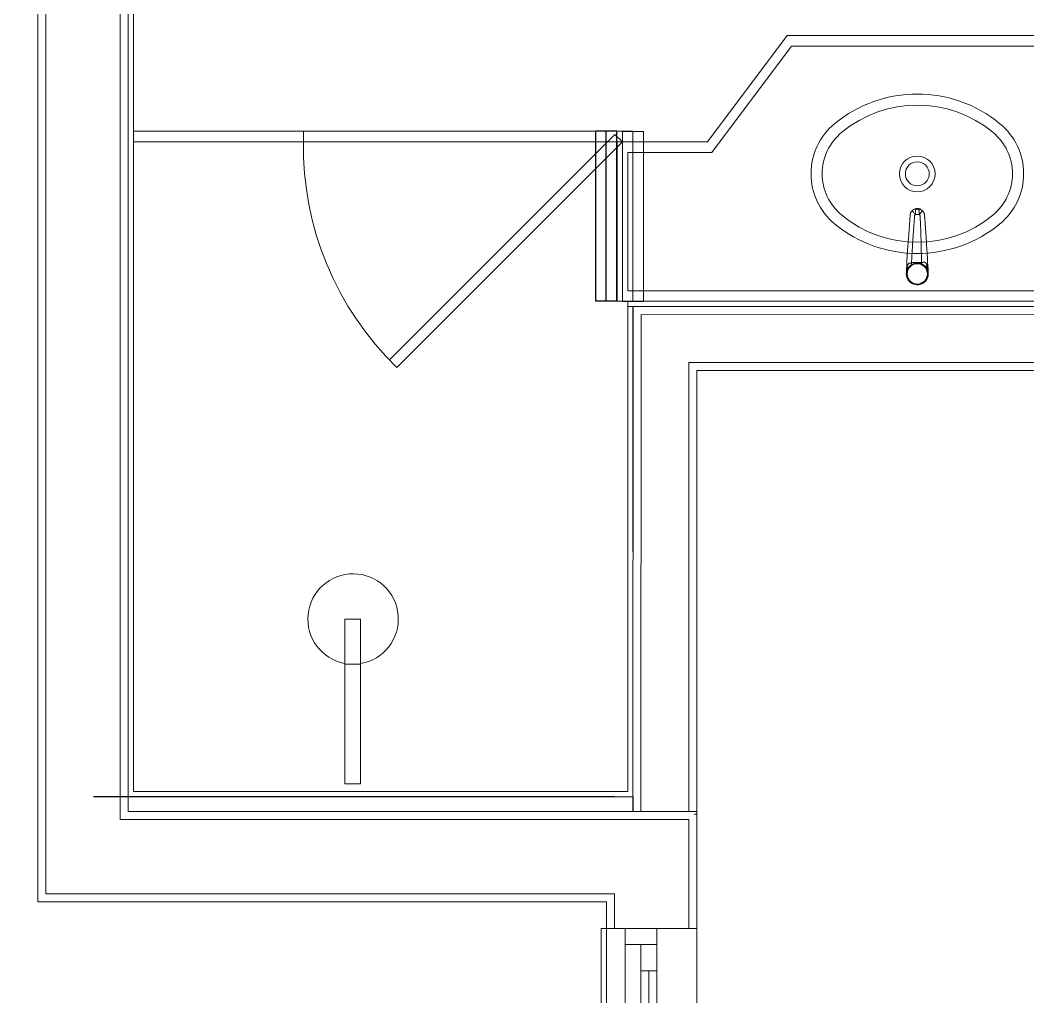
# Model space of a CAD drawing. Header units: millimetres. Extents: x 188.6 to 263.2, y 40.1 to 120.1.
# Drawn here: x 206.44 to 208.337, y 54.813 to 56.651 of the extents above; entities that cross this region are included whole.
import ezdxf

# ---------------------------------------------------------------- set-up
doc = ezdxf.new("R2010")
doc.units = ezdxf.units.MM
doc.set_wipeout_variables(frame=1)
for name, pattern in [('HIDDEN', [0.375, 0.25, -0.125]), ('Linha Tracejada 3_1', [400, 300, -100]), ('Wipeout_Contour', [1000, 0, -1000])]:
    doc.linetypes.add(name, pattern=pattern)
doc.layers.add('ARQ', color=8, linetype='Continuous')
doc.layers.add('Janelas ARCHICAD', color=7, linetype='Continuous')

# ---------------------------------------------------------------- blocks, each defined once
blk = doc.blocks.new('Vão de Janela Simples_3')
at = {"layer": 'Janelas ARCHICAD', "color": 8, "linetype": 'Continuous', "lineweight": 0}
for p, q in [((-700, 0), (-700, 10)), ((-700, 10), (700, 10)), ((-700, 0), (700, 0)), ((700, 0), (700, 10))]:
    blk.add_line(p, q, dxfattribs=at)
blk = doc.blocks.new('Janela de Correr 2-Folhas 21_4')
at = {"layer": 'Janelas ARCHICAD', "color": 8, "linetype": 'Continuous', "lineweight": 0}
for p, q in [((-700, 75), (700, 75)), ((-700, 60), (-700, 75)), ((-700, 0), (-700, 60)), ((700, 60), (700, 75)), ((700, 0), (700, 60)), ((-700, 0), (-665, 0)), ((-700, -60), (-700, 0)), ((-700, -60), (-700, 0)), ((-665, 0), (27.5, 0)), ((-665, 0), (-665, -60)), ((-22.5, 0), (670, 0)), ((-22.5, 0), (27.5, 0)), ((-22.5, -30), (-22.5, 0)), ((27.5, 0), (27.5, -30)), ((27.5, 0), (620, 0)), ((620, -30), (620, 0)), ((620, 0), (670, 0)), ((670, -60), (670, 0)), ((670, 0), (700, 0)), ((670, 0), (670, -30)), ((700, -60), (700, 0)), ((700, -60), (700, 0)), ((27.5, -15), (620, -15)), ((-665, -30), (-615, -30)), ((-665, -60), (-665, -30)), ((-615, -30), (-615, -60)), ((-615, -30), (-22.5, -30)), ((-22.5, -60), (-22.5, -30)), ((-22.5, -30), (27.5, -30)), ((27.5, -30), (-22.5, -30)), ((27.5, -30), (27.5, -60)), ((620, -30), (27.5, -30)), ((670, -30), (620, -30)), ((-615, -45), (-22.5, -45)), ((-665, -60), (-700, -60)), ((-700, -80), (-700, -60)), ((27.5, -60), (-665, -60)), ((-615, -60), (-665, -60)), ((-22.5, -60), (-615, -60)), ((670, -60), (-22.5, -60)), ((27.5, -60), (-22.5, -60)), ((700, -60), (670, -60)), ((700, -80), (700, -60)), ((-700, -95), (-700, -80)), ((700, -95), (700, -80)), ((-700, -95), (700, -95))]:
    blk.add_line(p, q, dxfattribs=at)
blk = doc.blocks.new('arq-3pav')
at = {"layer": 'ARQ', "color": 8, "linetype": 'Continuous', "lineweight": 0}
for p, q in [((1.6453, 16.1851), (1.9653, 16.1851)), ((1.6453, 16.1651), (1.6453, 16.1851)), ((1.9653, 16.1851), (1.9653, 16.1651)), ((1.9653, 16.1651), (1.9653, 16.1851)), ((2.5512, 16.1793), (2.1269, 15.755)), ((1.9653, 16.1651), (1.6453, 16.1651)), ((3.1068, 16.0279), (3.1068, 16.0281)), ((3.124, 16.0285), (3.1166, 16.0285)), ((3.1233, 16.0386), (3.1173, 16.0386)), ((3.1152, 15.9384), (3.1254, 15.9384)), ((3.1152, 15.9365), (3.1152, 15.9384)), ((3.1254, 15.9365), (3.1152, 15.9365)), ((3.1254, 15.9365), (3.1254, 15.9384)), ((3.0997, 15.9185), (3.0997, 15.9184)), ((3.0997, 15.9183), (3.0997, 15.9183)), ((3.1408, 15.92), (3.1408, 15.92)), ((3.1408, 15.92), (3.1408, 15.9196)), ((2.0428, 14.9575), (2.0428, 15.2669)), ((2.0428, 15.2669), (2.0728, 15.2669)), ((2.0728, 15.2669), (2.0728, 14.9575)), ((2.0428, 15.1826), (2.0728, 15.1826)), ((2.0428, 14.9575), (2.0728, 14.9575)), ((2.5703, 14.6851), (2.6303, 14.6851))]:
    blk.add_line(p, q, dxfattribs=at)
at = {"layer": 'ARQ'}
for p, q in [((2.5551, 16.1851), (2.5151, 16.1851)), ((2.5151, 15.8651), (2.5151, 16.1851)), ((2.5351, 15.8651), (2.5351, 16.1851)), ((2.5551, 15.8651), (2.5551, 16.1851)), ((2.5551, 15.8651), (2.5151, 15.8651))]:
    blk.add_line(p, q, dxfattribs=at)
at = {"layer": 'ARQ', "color": 8, "linetype": 'Continuous', "lineweight": 0, "flags": 128}
for points in [[(1.6453, 14.9425), (1.6453, 17.055)], [(3.0997, 15.9186), (3.1009, 15.9399), (3.1021, 15.9612), (3.1035, 15.9825), (3.1047, 16), (3.106, 16.0176), (3.1067, 16.0263), (3.1067, 16.0273), (3.1068, 16.0278), (3.1068, 16.0279)], [(3.1068, 16.0281), (3.1069, 16.0286), (3.107, 16.0291), (3.1071, 16.0295), (3.1072, 16.03)], [(3.1072, 16.03), (3.1075, 16.0308), (3.1078, 16.0317), (3.1083, 16.0325), (3.1088, 16.0335), (3.1095, 16.0344), (3.1102, 16.0352), (3.111, 16.036)], [(3.1166, 16.0285), (3.1163, 16.0282), (3.116, 16.0278), (3.1158, 16.0275), (3.1155, 16.0271), (3.1154, 16.0268), (3.1152, 16.0265), (3.1151, 16.0259), (3.115, 16.0254), (3.115, 16.0248), (3.1149, 16.0242), (3.1142, 16.0155), (3.113, 15.998), (3.1118, 15.9805), (3.1104, 15.9591), (3.1091, 15.9376)], [(3.111, 16.036), (3.1114, 16.0364), (3.1118, 16.0367), (3.1122, 16.037), (3.1123, 16.0371), (3.1124, 16.0372), (3.1125, 16.0372), (3.1126, 16.0373), (3.1127, 16.0373), (3.1127, 16.0374), (3.1127, 16.0374), (3.1127, 16.0374), (3.1128, 16.0374), (3.1128, 16.0374)], [(3.1166, 16.0285), (3.1156, 16.0295), (3.1147, 16.0306), (3.1138, 16.0317), (3.113, 16.0327), (3.1123, 16.0336), (3.1117, 16.0344), (3.1113, 16.035), (3.111, 16.0356), (3.111, 16.0359), (3.111, 16.036)], [(3.1173, 16.0386), (3.1159, 16.0386), (3.1146, 16.0383), (3.1133, 16.0377), (3.1128, 16.0374)], [(3.1173, 16.0386), (3.1173, 16.0385), (3.1173, 16.0383), (3.1173, 16.0381), (3.1172, 16.0379), (3.1172, 16.0376), (3.1172, 16.0372), (3.1172, 16.0368), (3.1171, 16.0363), (3.1171, 16.0358), (3.117, 16.0353), (3.117, 16.0347), (3.117, 16.0341), (3.1169, 16.0335), (3.1169, 16.0331), (3.1168, 16.0324), (3.1168, 16.0317), (3.1167, 16.0309), (3.1167, 16.0302), (3.1167, 16.0297), (3.1166, 16.0292), (3.1166, 16.0285)], [(3.1193, 16.0394), (3.1192, 16.0394), (3.1191, 16.0393), (3.1189, 16.0393), (3.1187, 16.0393), (3.1185, 16.0392), (3.1183, 16.0391), (3.118, 16.039), (3.1177, 16.0389), (3.1173, 16.0386)], [(3.1223, 16.0395), (3.1214, 16.0395), (3.1206, 16.0396), (3.1199, 16.0396), (3.1191, 16.0395), (3.1183, 16.0395)], [(3.1183, 16.0395), (3.1193, 16.0394)], [(3.1213, 16.0394), (3.1211, 16.0394), (3.1209, 16.0395), (3.1209, 16.0395), (3.1208, 16.0395), (3.1207, 16.0395), (3.1206, 16.0395), (3.1205, 16.0395), (3.1205, 16.0395), (3.1204, 16.0395), (3.1204, 16.0395), (3.1203, 16.0395), (3.1203, 16.0395), (3.1203, 16.0395), (3.1202, 16.0395), (3.1201, 16.0395), (3.1201, 16.0395), (3.12, 16.0395), (3.1198, 16.0395), (3.1197, 16.0395), (3.1196, 16.0394), (3.1193, 16.0394)], [(3.1213, 16.0394), (3.1223, 16.0395), (3.1223, 16.0395)], [(3.1233, 16.0386), (3.1229, 16.0388), (3.1225, 16.039), (3.1222, 16.0392), (3.122, 16.0392), (3.1217, 16.0393), (3.1216, 16.0394), (3.1215, 16.0394), (3.1214, 16.0394), (3.1213, 16.0394)], [(3.124, 16.0285), (3.1239, 16.0292), (3.1239, 16.0299), (3.1239, 16.0307), (3.1238, 16.0314), (3.1238, 16.0321), (3.1237, 16.0327), (3.1237, 16.0334), (3.1236, 16.0341), (3.1236, 16.0347), (3.1235, 16.0353), (3.1235, 16.0357), (3.1235, 16.0361), (3.1235, 16.0365), (3.1234, 16.037), (3.1234, 16.0374), (3.1234, 16.0378), (3.1233, 16.038), (3.1233, 16.0383), (3.1233, 16.0385), (3.1233, 16.0386)], [(3.1233, 16.0386), (3.1247, 16.0386), (3.126, 16.0383), (3.1273, 16.0377), (3.1278, 16.0374)], [(3.1234, 16.0393), (3.1238, 16.0392), (3.1243, 16.039), (3.1248, 16.0389), (3.1254, 16.0387), (3.1258, 16.0385), (3.1264, 16.0382), (3.1269, 16.038), (3.1273, 16.0377)], [(3.124, 16.0285), (3.1243, 16.0288), (3.1247, 16.0292), (3.1251, 16.0297), (3.1255, 16.0301), (3.1258, 16.0305), (3.1262, 16.0309), (3.1266, 16.0314), (3.127, 16.0318), (3.1273, 16.0322), (3.1276, 16.0326), (3.128, 16.033), (3.1283, 16.0334), (3.1285, 16.0338), (3.1288, 16.0341), (3.129, 16.0345), (3.1292, 16.0348), (3.1293, 16.035), (3.1294, 16.0352), (3.1295, 16.0354), (3.1296, 16.0356), (3.1297, 16.0358), (3.1297, 16.0359), (3.1297, 16.0359), (3.1296, 16.036)], [(3.1282, 15.9382), (3.1281, 15.9414), (3.128, 15.9447), (3.128, 15.9483), (3.1279, 15.9521), (3.1278, 15.9556), (3.1277, 15.9592), (3.1277, 15.9604), (3.1277, 15.9614), (3.1277, 15.9624), (3.1276, 15.9633), (3.1276, 15.9643), (3.1275, 15.97), (3.1274, 15.9756), (3.1274, 15.9767), (3.1274, 15.9778), (3.1273, 15.979), (3.1273, 15.9801), (3.1273, 15.9812), (3.1273, 15.9823), (3.1272, 15.9834), (3.1272, 15.9845), (3.1271, 15.9883), (3.127, 15.992), (3.1269, 15.9956), (3.1268, 15.999), (3.1267, 16.0019), (3.1266, 16.0046), (3.1266, 16.0054), (3.1265, 16.0061), (3.1265, 16.0068), (3.1265, 16.0074), (3.1265, 16.0081), (3.1264, 16.0088), (3.1263, 16.0109), (3.1262, 16.013), (3.1261, 16.015), (3.126, 16.017), (3.1259, 16.019), (3.1258, 16.0209), (3.1258, 16.0213), (3.1258, 16.0217), (3.1257, 16.0221), (3.1257, 16.0225), (3.1257, 16.0229), (3.1257, 16.0232), (3.1256, 16.0236), (3.1256, 16.024), (3.1256, 16.0244), (3.1256, 16.0247), (3.1255, 16.025), (3.1255, 16.0253), (3.1255, 16.0255), (3.1255, 16.0257), (3.1254, 16.0259), (3.1254, 16.0261), (3.1254, 16.0263), (3.1253, 16.0264), (3.1253, 16.0266), (3.1252, 16.0267), (3.125, 16.0271), (3.1249, 16.0274), (3.1247, 16.0277), (3.1245, 16.028), (3.1242, 16.0282), (3.124, 16.0285)], [(3.1296, 16.036), (3.1304, 16.0352), (3.1311, 16.0344), (3.1318, 16.0334), (3.1324, 16.0325), (3.1327, 16.0318), (3.133, 16.0312), (3.1332, 16.0305), (3.1333, 16.0303)], [(3.1333, 16.0303), (3.1334, 16.03), (3.1335, 16.0295), (3.1336, 16.029), (3.1337, 16.0288), (3.1337, 16.0286), (3.1337, 16.0286), (3.1337, 16.0286), (3.1337, 16.0285), (3.1337, 16.0285), (3.1338, 16.0273), (3.1339, 16.0265), (3.134, 16.0258), (3.134, 16.0251), (3.1341, 16.0244), (3.1341, 16.0237), (3.1342, 16.0229), (3.1342, 16.0224), (3.1343, 16.0218), (3.1343, 16.0213), (3.1344, 16.0208)], [(3.1352, 16.0096), (3.1353, 16.0088), (3.1353, 16.0083), (3.1353, 16.0078), (3.1354, 16.0073), (3.1354, 16.0068), (3.1355, 16.0062), (3.1355, 16.0059), (3.1355, 16.0056), (3.1355, 16.0053), (3.1356, 16.0037), (3.1358, 16.002), (3.1359, 16.0002), (3.136, 15.9983), (3.1362, 15.9963), (3.1363, 15.9943), (3.1364, 15.9925), (3.1365, 15.9908), (3.1367, 15.989), (3.1368, 15.9872), (3.1368, 15.9867), (3.1369, 15.9862), (3.1369, 15.986), (3.1369, 15.9859), (3.1369, 15.9858), (3.1369, 15.9855), (3.1369, 15.9851), (3.137, 15.9845), (3.137, 15.9838), (3.1371, 15.9829), (3.1371, 15.9827)], [(3.1371, 15.9827), (3.1371, 15.9819), (3.1372, 15.9807), (3.1373, 15.9799), (3.1373, 15.979), (3.1374, 15.9787), (3.1374, 15.9785), (3.1374, 15.9782), (3.1374, 15.978), (3.1374, 15.9777), (3.1374, 15.9774), (3.1376, 15.9746), (3.1378, 15.972), (3.1379, 15.9695), (3.1381, 15.9672), (3.1382, 15.9658), (3.1383, 15.9641), (3.1384, 15.9625), (3.1385, 15.9608), (3.1386, 15.9592), (3.1388, 15.9557), (3.139, 15.9522), (3.1392, 15.9488), (3.1394, 15.9452), (3.1398, 15.9387), (3.1401, 15.9323), (3.1405, 15.9261), (3.1408, 15.92)], [(3.0997, 15.9186), (3.0997, 15.9186), (3.0997, 15.9186), (3.0997, 15.9187), (3.0997, 15.9187), (3.0997, 15.9187), (3.0997, 15.9188), (3.0997, 15.9188), (3.0997, 15.919), (3.0998, 15.9199), (3.0999, 15.9208), (3.1003, 15.9245), (3.1009, 15.9282), (3.1014, 15.9309)], [(3.1014, 15.9309), (3.1017, 15.9318), (3.1019, 15.9327), (3.1023, 15.9335), (3.1027, 15.9343), (3.103, 15.9348), (3.1033, 15.9353), (3.1036, 15.9356), (3.1039, 15.9358), (3.1042, 15.9361), (3.1046, 15.9363), (3.1049, 15.9365), (3.1052, 15.9366), (3.1055, 15.9367), (3.1058, 15.9368), (3.1061, 15.9369), (3.1067, 15.937), (3.1073, 15.9371), (3.1077, 15.9371), (3.1081, 15.9372), (3.1085, 15.9373), (3.1086, 15.9374), (3.1088, 15.9375), (3.109, 15.9375), (3.1091, 15.9376)], [(3.1017, 15.9258), (3.1021, 15.927), (3.1022, 15.9282), (3.1019, 15.9296), (3.1014, 15.9309)], [(3.11, 15.9344), (3.1088, 15.9337), (3.1074, 15.9327), (3.106, 15.9315), (3.1052, 15.9307), (3.1043, 15.9298), (3.1037, 15.9289), (3.103, 15.9281), (3.1023, 15.9269), (3.1017, 15.9258)], [(3.1091, 15.9376), (3.1106, 15.938), (3.1121, 15.9382), (3.1137, 15.9383), (3.1152, 15.9384)], [(3.11, 15.9344), (3.1095, 15.9362), (3.1091, 15.9376)], [(3.138, 15.9275), (3.1376, 15.9282), (3.1369, 15.9292), (3.1361, 15.9301), (3.1351, 15.9311), (3.1341, 15.9321), (3.1329, 15.933), (3.1316, 15.9338), (3.1308, 15.9344), (3.1298, 15.9348), (3.1289, 15.9353), (3.128, 15.9357)], [(3.1282, 15.9382), (3.1284, 15.9382), (3.1286, 15.9382), (3.1288, 15.9382), (3.1291, 15.9382), (3.1294, 15.9382), (3.1302, 15.9384), (3.131, 15.9385), (3.1315, 15.9386), (3.1321, 15.9387), (3.1324, 15.9387), (3.1328, 15.9387), (3.1331, 15.9387), (3.1334, 15.9386), (3.1336, 15.9386), (3.1339, 15.9385), (3.1342, 15.9385), (3.1345, 15.9384), (3.1349, 15.9382), (3.1353, 15.938), (3.1355, 15.9378), (3.1357, 15.9377), (3.1361, 15.9373), (3.1365, 15.937), (3.1368, 15.9366), (3.137, 15.9362), (3.1374, 15.9355), (3.1377, 15.9348), (3.138, 15.9342), (3.1382, 15.9336)], [(3.138, 15.9275), (3.1375, 15.9286), (3.1373, 15.9299), (3.1374, 15.9313), (3.1378, 15.9327), (3.1382, 15.9336)], [(3.1382, 15.9336), (3.139, 15.9309), (3.1396, 15.9281), (3.1403, 15.9246), (3.1405, 15.9225), (3.1407, 15.9213), (3.1407, 15.9206), (3.1408, 15.9204), (3.1408, 15.9203), (3.1408, 15.9202), (3.1408, 15.9201), (3.1408, 15.9201), (3.1408, 15.9201), (3.1408, 15.92), (3.1408, 15.92), (3.1408, 15.92), (3.1408, 15.92)], [(3.9953, 15.8651), (2.5753, 15.8651)], [(2.5753, 15.8651), (2.5753, 15.8551)], [(2.5753, 15.8551), (4.0053, 15.8551)], [(2.5753, 15.8551), (2.5754, 14.9425)], [(2.5754, 14.9425), (1.6453, 14.9425)], [(2.5754, 14.9325), (2.5754, 14.9325)], [(2.5754, 14.9325), (2.5854, 14.9325)]]:
    blk.add_lwpolyline(points, dxfattribs=at)
for points in [[(3.2759, 16.1993, 0.358974), (2.9647, 16.1993, 0.471698), (2.9647, 16.011, 0.358974), (3.2759, 16.011, 0.471698)], [(3.2626, 16.1831, 0.358974), (2.9781, 16.1831, 0.471698), (2.9781, 16.0272, 0.358974), (3.2626, 16.0272, 0.471698)], [(3.1203, 16.1276, 1), (3.1203, 16.0826, 1)]]:
    blk.add_lwpolyline(points, format="xyb", close=True, dxfattribs=at)
blk.add_lwpolyline([(3.1538, 16.1051, 336.274616), (3.1538, 16.1047)], format="xyb", dxfattribs=at)
at = {"layer": 'ARQ', "color": 8, "linetype": 'Continuous', "lineweight": 0}
blk.add_circle((3.1203, 15.9168), 0.0191, dxfattribs=at)
at = {"layer": 'ARQ', "color": 8, "linetype": 'HIDDEN', "lineweight": 0}
blk.add_arc((68.4531, 10.2148), 67.5565, 172.108634, 179.868319, dxfattribs=at)
at = {"layer": 'ARQ', "color": 8, "linetype": 'Linha Tracejada 3_1', "lineweight": 0}
blk.add_arc((2.5412, 16.1552), 0.576, 179.0102, 225.9947, dxfattribs=at)
at = {"layer": 'ARQ', "color": 8, "linetype": 'Continuous', "lineweight": 0}
for centre, radius, start, end in [((3.1202, 16.026), 0.0136, 102.4001, 123.0332), ((3.1196, 16.0287), 0.0109, 96.4456, 102.3614), ((3.121, 16.0286), 0.0109, 77.2283, 83.0963), ((3.1205, 16.0261), 0.0135, 47.2407, 56.8896), ((0.1199, 15.7873), 3.0235, 4.2155, 4.4292), ((3.1203, 15.9168), 0.0204, 104.4666, 75.5334), ((3.1203, 15.9168), 0.0195, 0, 180), ((3.1203, 15.9168), 0.0195, 90, 180), ((3.1202, 15.9166), 0.0205, 104.0619, 120.0027), ((3.1203, 15.9168), 0.0195, 0, 90), ((3.1255, 15.9118), 0.0265, 84.0406, 90.134), ((3.1204, 15.9166), 0.0205, 68.4737, 75.9324), ((3.6974, 15.876), 0.5726, 173.7595, 174.015), ((3.1203, 15.9168), 0.0207, 180, 31.2083), ((3.1203, 15.9168), 0.0207, 154.1045, 180), ((3.1203, 15.9168), 0.0195, 180, 0), ((2.0586, 15.2674), 0.0851, 279.6162, 259.3211)]:
    blk.add_arc(centre, radius, start, end, dxfattribs=at)
at = {"layer": 'ARQ', "color": 8, "linetype": 'Continuous', "lineweight": 0, "xscale": 0.001, "yscale": 0.001, "rotation": 89.99712784570183}
blk.add_blockref('Vão de Janela Simples_3', (2.5353, 13.9851), dxfattribs=at)
at = {"color": 8, "linetype": 'Wipeout_Contour', "lineweight": 0, "ltscale": 75324.611335}
blk.add_wipeout([(1.6203, 17.08), (1.6203, 14.8901), (1.6353, 14.9051), (1.6353, 17.065)], dxfattribs=at).dxf.layer = 'ARQ'
at = {"color": 8, "linetype": 'Wipeout_Contour', "lineweight": 0, "ltscale": 66944.216479}
blk.add_wipeout([(2.6904, 15.7501), (2.7054, 15.7351), (4.9492, 15.7351), (4.9492, 15.7501)], dxfattribs=at).dxf.layer = 'ARQ'
at = {"color": 8, "linetype": 'Wipeout_Contour', "lineweight": 0, "ltscale": 69370.710152}
blk.add_wipeout([(2.6903, 14.6851), (2.7053, 14.6851), (2.7053, 14.9051), (2.6903, 14.8901)], dxfattribs=at).dxf.layer = 'ARQ'
at = {"layer": 'ARQ', "color": 8, "linetype": 'Continuous', "lineweight": 0}
for p, q in [((1.6203, 17.08), (1.6203, 14.8901)), ((2.6903, 14.8901), (2.6903, 14.6851)), ((2.6303, 14.6851), (2.6903, 14.6851)), ((2.6903, 14.6851), (2.7053, 14.6851))]:
    blk.add_line(p, q, dxfattribs=at)
at = {"layer": 'ARQ'}
blk.add_line((2.5502, 14.9325), (1.5701, 14.9325), dxfattribs=at)
at = {"layer": 'ARQ', "color": 8, "linetype": 'Continuous', "lineweight": 0, "flags": 128}
for points in [[(1.6353, 14.9051), (1.6353, 17.065)], [(1.6353, 17.055), (1.6353, 14.9425)], [(1.6353, 14.9425), (1.6353, 14.9325)], [(1.6353, 14.9325), (2.5754, 14.9325)], [(2.7053, 14.6851), (2.7053, 14.9051)]]:
    blk.add_lwpolyline(points, dxfattribs=at)
at = {"color": 8, "linetype": 'Wipeout_Contour', "lineweight": 0, "ltscale": 75917.90345}
blk.add_wipeout([(1.4653, 17.235), (1.4653, 14.7351), (1.4803, 14.7501), (1.4803, 17.22)], dxfattribs=at).dxf.layer = 'ARQ'
at = {"color": 8, "linetype": 'Wipeout_Contour', "lineweight": 0, "ltscale": 71841.163683}
blk.add_wipeout([(2.6053, 15.8646), (2.6053, 16.1846), (2.5653, 16.1846), (2.5653, 15.8646)], dxfattribs=at).dxf.layer = 'ARQ'
at = {"color": 8, "linetype": 'Wipeout_Contour', "lineweight": 0, "ltscale": 68981.682175}
blk.add_wipeout([(4.0053, 15.8551), (2.5854, 15.8551), (2.6004, 15.8401), (4.0053, 15.8401)], dxfattribs=at).dxf.layer = 'ARQ'
at = {"color": 8, "linetype": 'Wipeout_Contour', "lineweight": 0, "ltscale": 69821.873032}
blk.add_wipeout([(2.5353, 14.7351), (2.5353, 14.6851), (2.5503, 14.6851), (2.5503, 14.7501)], dxfattribs=at).dxf.layer = 'ARQ'
at = {"layer": 'ARQ', "color": 8, "linetype": 'Continuous', "lineweight": 0}
for p, q in [((1.4803, 17.22), (1.4803, 14.7501)), ((1.9153, 16.1851), (2.5653, 16.1851)), ((2.5653, 16.1651), (2.5512, 16.1793)), ((2.5853, 16.1851), (2.5653, 16.1851)), ((2.5653, 16.1851), (2.5653, 15.8651)), ((2.5853, 16.1851), (2.5653, 16.1851)), ((2.5653, 16.1851), (2.5653, 15.8651)), ((2.5653, 16.1851), (2.5653, 16.1651)), ((2.5853, 15.8651), (2.5853, 16.1851)), ((2.5853, 15.8651), (2.5853, 16.1851)), ((2.5653, 16.1651), (1.9153, 16.1651)), ((2.1411, 15.7409), (2.5653, 16.1651)), ((2.5653, 15.8651), (2.5853, 15.8651)), ((2.5853, 15.8651), (2.6053, 15.8651)), ((4.0203, 15.8401), (2.6004, 15.8401)), ((2.5503, 14.7501), (2.5503, 14.6851)), ((2.5353, 14.6851), (2.5503, 14.6851)), ((2.5503, 14.6851), (2.5703, 14.6851))]:
    blk.add_line(p, q, dxfattribs=at)
at = {"layer": 'ARQ', "color": 8, "linetype": 'Continuous', "lineweight": 0, "flags": 128}
for points in [[(1.4653, 17.235), (1.4653, 14.7351)], [(2.6053, 16.1846), (2.5653, 16.1846)], [(2.5653, 16.1846), (2.5653, 15.8646)], [(2.6053, 15.8646), (2.6053, 16.1846)], [(2.5653, 15.8646), (2.6053, 15.8646)], [(2.5853, 15.8551), (2.5753, 15.8551)], [(2.5854, 14.9325), (2.5853, 15.8551)], [(4.0053, 15.8551), (2.5854, 15.8551)], [(2.5353, 14.7351), (2.5353, 14.6851)]]:
    blk.add_lwpolyline(points, dxfattribs=at)
for points in [[(3.9953, 16.3651), (2.8753, 16.3651), (2.7253, 16.1651), (2.5553, 16.1651), (2.5553, 15.8651), (3.9953, 15.8651)], [(3.9753, 16.3451), (2.8836, 16.3451), (2.7336, 16.1451), (2.5753, 16.1451), (2.5753, 15.8851), (3.9753, 15.8851)]]:
    blk.add_lwpolyline(points, close=True, dxfattribs=at)
at = {"layer": 'ARQ', "color": 8, "linetype": 'Continuous', "lineweight": 0, "xscale": -0.001, "yscale": 0.001, "rotation": 269.9971278457019}
blk.add_blockref('Janela de Correr 2-Folhas 21_4', (2.6303, 13.9851), dxfattribs=at)
at = {"color": 8, "linetype": 'Wipeout_Contour', "lineweight": 0, "ltscale": 70712.90764}
blk.add_wipeout([(2.5854, 15.8551), (2.5853, 14.9001), (2.6003, 14.9001), (2.6004, 15.8401)], dxfattribs=at).dxf.layer = 'ARQ'
at = {"color": 8, "linetype": 'Wipeout_Contour', "lineweight": 0, "ltscale": 71851.061446}
blk.add_wipeout([(1.4653, 14.7351), (2.5353, 14.7351), (2.5503, 14.7501), (1.4803, 14.7501)], dxfattribs=at).dxf.layer = 'ARQ'
at = {"layer": 'ARQ', "color": 8, "linetype": 'Continuous', "lineweight": 0}
blk.add_line((1.4803, 14.7501), (2.5503, 14.7501), dxfattribs=at)
at = {"layer": 'ARQ', "color": 8, "linetype": 'Continuous', "lineweight": 0, "flags": 128}
for points in [[(2.5854, 15.8551), (2.5853, 14.9001)], [(1.4653, 14.7351), (2.5353, 14.7351)]]:
    blk.add_lwpolyline(points, dxfattribs=at)
at = {"color": 8, "linetype": 'Wipeout_Contour', "lineweight": 0, "ltscale": 70476.079281}
blk.add_wipeout([(2.6004, 15.8401), (2.6003, 14.9001), (2.6903, 14.9001), (2.6904, 15.7501)], dxfattribs=at).dxf.layer = 'ARQ'
at = {"layer": 'ARQ', "color": 8, "linetype": 'Continuous', "lineweight": 0}
blk.add_line((2.6004, 15.8401), (2.6003, 14.9001), dxfattribs=at)
at = {"layer": 'ARQ', "color": 8, "linetype": 'Continuous', "lineweight": 0, "flags": 128}
blk.add_lwpolyline([(2.5853, 14.9001), (2.6003, 14.9001)], dxfattribs=at)
at = {"color": 8, "linetype": 'Wipeout_Contour', "lineweight": 0, "ltscale": 70239.346538}
blk.add_wipeout([(2.6904, 15.7501), (2.6903, 14.9001), (2.7053, 14.9001), (2.7054, 15.7351)], dxfattribs=at).dxf.layer = 'ARQ'
at = {"layer": 'ARQ', "color": 8, "linetype": 'Continuous', "lineweight": 0}
blk.add_line((2.6904, 15.7501), (2.6903, 14.9001), dxfattribs=at)
at = {"layer": 'ARQ', "color": 8, "linetype": 'Continuous', "lineweight": 0, "flags": 128}
for points in [[(2.7053, 14.9001), (2.7054, 15.7351)], [(2.7054, 15.7351), (4.9492, 15.7351)], [(2.6003, 14.9001), (2.6903, 14.9001)], [(2.6903, 14.9001), (2.7053, 14.9001)]]:
    blk.add_lwpolyline(points, dxfattribs=at)
at = {"color": 8, "linetype": 'Wipeout_Contour', "lineweight": 0, "ltscale": 68765.798567}
blk.add_wipeout([(4.0203, 15.8401), (2.6004, 15.8401), (2.6904, 15.7501), (4.0203, 15.7501)], dxfattribs=at).dxf.layer = 'ARQ'
at = {"color": 8, "linetype": 'Wipeout_Contour', "lineweight": 0, "ltscale": 71512.260743}
blk.add_wipeout([(1.6203, 14.8901), (2.6903, 14.8901), (2.7053, 14.9051), (1.6353, 14.9051)], dxfattribs=at).dxf.layer = 'ARQ'
at = {"layer": 'ARQ', "color": 8, "linetype": 'Continuous', "lineweight": 0}
for p, q in [((4.9492, 15.7501), (2.6904, 15.7501)), ((1.6203, 14.8901), (2.6903, 14.8901))]:
    blk.add_line(p, q, dxfattribs=at)
at = {"layer": 'ARQ', "color": 8, "linetype": 'Continuous', "lineweight": 0, "flags": 128}
blk.add_lwpolyline([(1.6353, 14.9325), (2.5854, 14.9325), (2.5854, 14.9051), (1.6353, 14.9051)], close=True, dxfattribs=at)
blk.add_lwpolyline([(2.7053, 14.9051), (1.6353, 14.9051)], dxfattribs=at)

msp = doc.modelspace()

# ---------------------------------------------------------------- block references
msp.add_blockref('arq-3pav', (205.0084, 40.2568))

doc.saveas('drawing.dxf')
